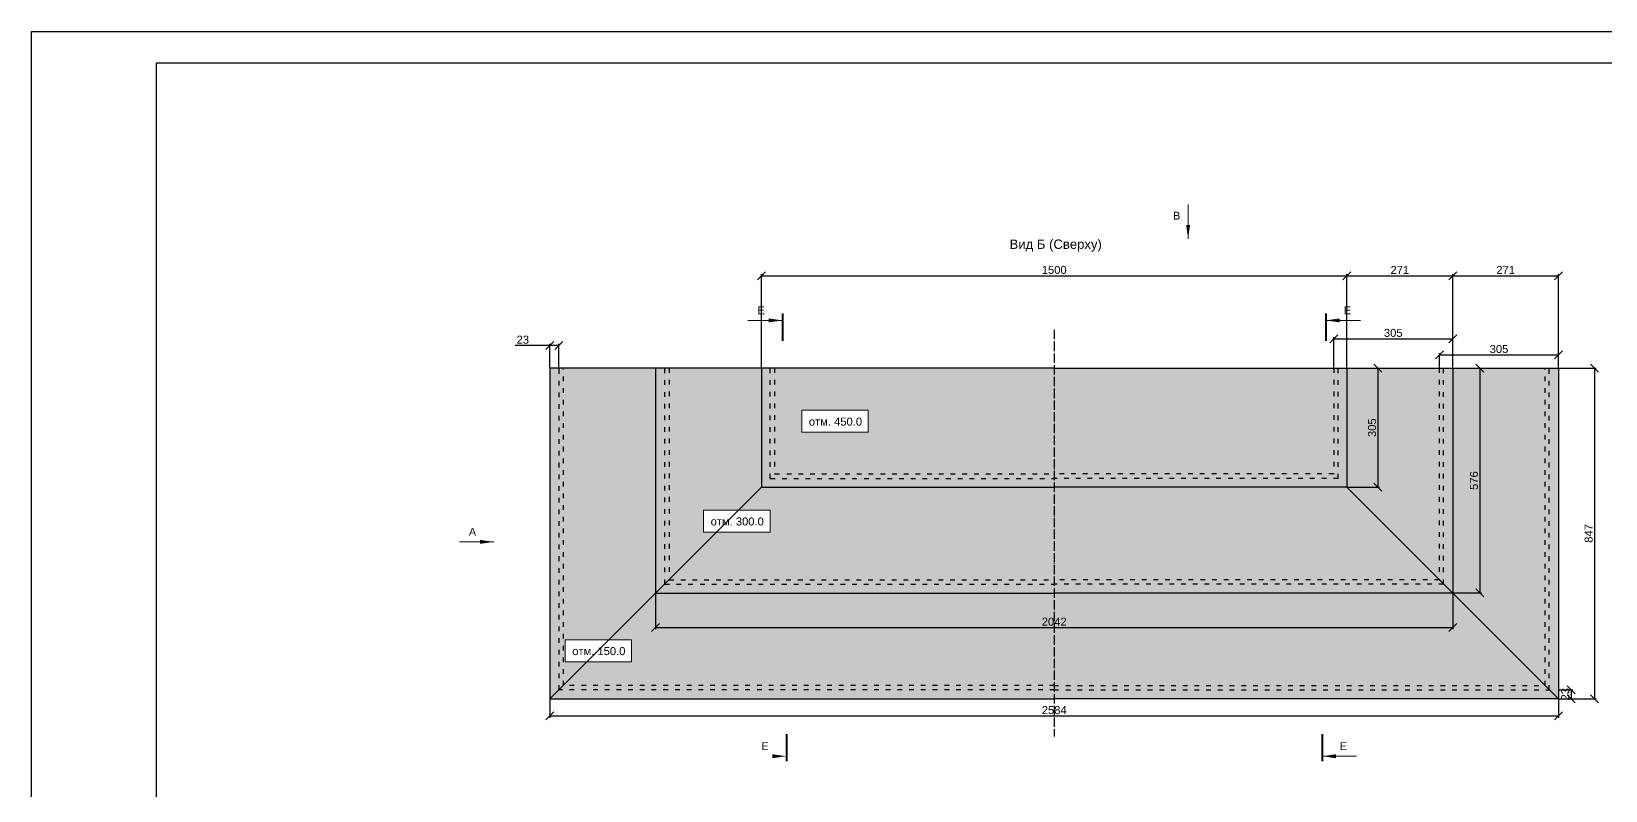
# Model space of a CAD drawing. Header units: millimetres. Extents: x 0 to 13456, y 0 to 9504.
# Drawn here: x 0 to 4032, y 7559 to 9504 of the extents above; entities that cross this region are included whole.
import ezdxf

# ---------------------------------------------------------------- set-up
doc = ezdxf.new("R2010")
doc.units = ezdxf.units.MM
doc.linetypes.add('ACAD_ISO03W100', pattern=[30, 12, -18])
doc.linetypes.add('ACAD_ISO04W100', pattern=[30, 24, -3, 0, -3])
for name, color, linetype in [('Доска невидимый', 32, 'ACAD_ISO03W100'), ('Заливка ступени', 52, 'Continuous'), ('Оси', 120, 'ACAD_ISO04W100'), ('Рамка', 7, 'Continuous'), ('Ступень СМ305 Невидимая', 52, 'ACAD_ISO03W100')]:
    doc.layers.add(name, color=color, linetype=linetype)
doc.layers.add('Размеры', color=150, linetype='Continuous', lineweight=0)
doc.layers.add('Ступень СМ305', color=52, linetype='Continuous', lineweight=30)
doc.styles.get("Standard").update_dxf_attribs({"font": 'arial.ttf'})
doc.dimstyles.new('Копия Аннотативный', dxfattribs={"dimscale": 0, "dimtxt": 20.5, "dimasz": 20.5, "dimexe": 4.25, "dimexo": 0.625, "dimgap": 4.625, "dimtad": 1, "dimtxsty": 'Standard', "dimblk": 'OBLIQUE', "dimcen": 20.5, "dimclrd": 256, "dimclrt": 256, "dimadec": 0, "dimazin": 0, "dimtfac": 1, "dimtmove": 0, "dimatfit": 3, "dimfxl": 1, "dimtfillclr": 4, "dimarcsym": 0})

# ---------------------------------------------------------------- blocks, each defined once
blk = doc.blocks.new('_Oblique')
at = {"color": 0, "linetype": 'ByBlock', "lineweight": -2}
blk.add_line((-0.5, -0.5), (0.5, 0.5), dxfattribs=at)
blk = doc.blocks.new('*D181')
at = {"layer": 'Defpoints', "color": 0, "transparency": 16777216}
for p in [(3370, 8877.9), (1870, 8641.2), (3370, 8641.2)]:
    blk.add_point(p, dxfattribs=at)
at = {"layer": 'Размеры', "color": 0, "lineweight": -2, "transparency": 16777216}
for p, q in [((1870, 8641.8), (1870, 8882.2)), ((3370, 8641.8), (3370, 8882.2))]:
    blk.add_line(p, q, dxfattribs=at)
at = {"layer": 'Размеры', "lineweight": -2, "transparency": 16777216}
blk.add_line((1870, 8877.9), (3370, 8877.9), dxfattribs=at)
at = {"layer": 'Размеры', "lineweight": -2, "transparency": 16777216, "xscale": 20.5, "yscale": 20.5, "zscale": 20.5, "rotation": 180}
blk.add_blockref('_Oblique', (1870, 8877.9), dxfattribs=at)
at = {"layer": 'Размеры', "lineweight": -2, "transparency": 16777216, "xscale": 20.5, "yscale": 20.5, "zscale": 20.5}
blk.add_blockref('_Oblique', (3370, 8877.9), dxfattribs=at)
at = {"layer": 'Размеры', "transparency": 16777216, "insert": (2620, 8893), "char_height": 20.5, "attachment_point": 5}
blk.add_mtext('1500', dxfattribs=at)
blk = doc.blocks.new('*D182')
at = {"layer": 'Defpoints', "color": 0, "transparency": 16777216}
for p in [(3641, 8877.9), (3370, 8641.2), (3641, 8641.2)]:
    blk.add_point(p, dxfattribs=at)
at = {"layer": 'Размеры', "color": 0, "lineweight": -2, "transparency": 16777216}
for p, q in [((3370, 8641.8), (3370, 8882.2)), ((3641, 8641.8), (3641, 8882.2))]:
    blk.add_line(p, q, dxfattribs=at)
at = {"layer": 'Размеры', "lineweight": -2, "transparency": 16777216}
blk.add_line((3370, 8877.9), (3641, 8877.9), dxfattribs=at)
at = {"layer": 'Размеры', "lineweight": -2, "transparency": 16777216, "xscale": 20.5, "yscale": 20.5, "zscale": 20.5, "rotation": 180}
blk.add_blockref('_Oblique', (3370, 8877.9), dxfattribs=at)
at = {"layer": 'Размеры', "lineweight": -2, "transparency": 16777216, "xscale": 20.5, "yscale": 20.5, "zscale": 20.5}
blk.add_blockref('_Oblique', (3641, 8877.9), dxfattribs=at)
at = {"layer": 'Размеры', "transparency": 16777216, "insert": (3505.5, 8892.9), "char_height": 20.5, "attachment_point": 5}
blk.add_mtext('271', dxfattribs=at)
blk = doc.blocks.new('*D183')
at = {"layer": 'Defpoints', "color": 0, "transparency": 16777216}
for p in [(3912, 8877.9), (3641, 8641.2), (3912, 8641.2)]:
    blk.add_point(p, dxfattribs=at)
at = {"layer": 'Размеры', "color": 0, "lineweight": -2, "transparency": 16777216}
for p, q in [((3641, 8641.8), (3641, 8882.2)), ((3912, 8641.8), (3912, 8882.2))]:
    blk.add_line(p, q, dxfattribs=at)
at = {"layer": 'Размеры', "lineweight": -2, "transparency": 16777216}
blk.add_line((3641, 8877.9), (3912, 8877.9), dxfattribs=at)
at = {"layer": 'Размеры', "lineweight": -2, "transparency": 16777216, "xscale": 20.5, "yscale": 20.5, "zscale": 20.5, "rotation": 180}
blk.add_blockref('_Oblique', (3641, 8877.9), dxfattribs=at)
at = {"layer": 'Размеры', "lineweight": -2, "transparency": 16777216, "xscale": 20.5, "yscale": 20.5, "zscale": 20.5}
blk.add_blockref('_Oblique', (3912, 8877.9), dxfattribs=at)
at = {"layer": 'Размеры', "transparency": 16777216, "insert": (3776.5, 8892.9), "char_height": 20.5, "attachment_point": 5}
blk.add_mtext('271', dxfattribs=at)
blk = doc.blocks.new('*D184')
at = {"layer": 'Defpoints', "color": 0, "transparency": 16777216}
for p in [(3912, 8641.2), (3912, 7794.2), (4004.2, 7794.2)]:
    blk.add_point(p, dxfattribs=at)
at = {"layer": 'Размеры', "color": 0, "lineweight": -2, "transparency": 16777216}
for p, q in [((3912.6, 8641.2), (4008.4, 8641.2)), ((3912.6, 7794.2), (4008.4, 7794.2))]:
    blk.add_line(p, q, dxfattribs=at)
at = {"layer": 'Размеры', "lineweight": -2, "transparency": 16777216}
blk.add_line((4004.2, 8641.2), (4004.2, 7794.2), dxfattribs=at)
at = {"layer": 'Размеры', "lineweight": -2, "transparency": 16777216, "xscale": 20.5, "yscale": 20.5, "zscale": 20.5}
for p, rotation in [((4004.2, 8641.2), 90), ((4004.2, 7794.2), 270)]:
    blk.add_blockref('_Oblique', p, dxfattribs=dict(at, rotation=rotation))
at = {"layer": 'Размеры', "transparency": 16777216, "insert": (3989.1, 8217.7), "char_height": 20.5, "attachment_point": 5, "rotation": 90}
blk.add_mtext('847', dxfattribs=at)
blk = doc.blocks.new('*D185')
at = {"layer": 'Defpoints', "color": 0, "transparency": 16777216}
for p in [(3370, 8641.2), (3370, 8336.2), (3449.4, 8336.2)]:
    blk.add_point(p, dxfattribs=at)
at = {"layer": 'Размеры', "color": 0, "lineweight": -2, "transparency": 16777216}
for p, q in [((3370.6, 8641.2), (3453.6, 8641.2)), ((3370.6, 8336.2), (3453.6, 8336.2))]:
    blk.add_line(p, q, dxfattribs=at)
at = {"layer": 'Размеры', "lineweight": -2, "transparency": 16777216}
blk.add_line((3449.4, 8641.2), (3449.4, 8336.2), dxfattribs=at)
at = {"layer": 'Размеры', "lineweight": -2, "transparency": 16777216, "xscale": 20.5, "yscale": 20.5, "zscale": 20.5}
for p, rotation in [((3449.4, 8641.2), 90), ((3449.4, 8336.2), 270)]:
    blk.add_blockref('_Oblique', p, dxfattribs=dict(at, rotation=rotation))
at = {"layer": 'Размеры', "transparency": 16777216, "insert": (3434.3, 8488.7), "char_height": 20.5, "attachment_point": 5, "rotation": 90}
blk.add_mtext('305', dxfattribs=at)
blk = doc.blocks.new('*D186')
at = {"layer": 'Defpoints', "color": 0, "transparency": 16777216}
for p in [(3641, 8641.2), (3641, 8065.2), (3710.5, 8065.2)]:
    blk.add_point(p, dxfattribs=at)
at = {"layer": 'Размеры', "color": 0, "lineweight": -2, "transparency": 16777216}
for p, q in [((3641.6, 8641.2), (3714.8, 8641.2)), ((3641.6, 8065.2), (3714.8, 8065.2))]:
    blk.add_line(p, q, dxfattribs=at)
at = {"layer": 'Размеры', "lineweight": -2, "transparency": 16777216}
blk.add_line((3710.5, 8641.2), (3710.5, 8065.2), dxfattribs=at)
at = {"layer": 'Размеры', "lineweight": -2, "transparency": 16777216, "xscale": 20.5, "yscale": 20.5, "zscale": 20.5}
for p, rotation in [((3710.5, 8641.2), 90), ((3710.5, 8065.2), 270)]:
    blk.add_blockref('_Oblique', p, dxfattribs=dict(at, rotation=rotation))
at = {"layer": 'Размеры', "transparency": 16777216, "insert": (3695.4, 8353.2), "char_height": 20.5, "attachment_point": 5, "rotation": 90}
blk.add_mtext('576', dxfattribs=at)
blk = doc.blocks.new('*D208')
at = {"layer": 'Defpoints', "color": 0, "transparency": 16777216}
for p in [(1599, 8065.2), (3641, 8065.2), (3641, 7976.5)]:
    blk.add_point(p, dxfattribs=at)
at = {"layer": 'Размеры', "color": 0, "lineweight": -2, "transparency": 16777216}
for p, q in [((1599, 8064.5), (1599, 7972.2)), ((3641, 8064.5), (3641, 7972.2))]:
    blk.add_line(p, q, dxfattribs=at)
at = {"layer": 'Размеры', "lineweight": -2, "transparency": 16777216}
blk.add_line((1599, 7976.5), (3641, 7976.5), dxfattribs=at)
at = {"layer": 'Размеры', "lineweight": -2, "transparency": 16777216, "xscale": 20.5, "yscale": 20.5, "zscale": 20.5, "rotation": 180}
blk.add_blockref('_Oblique', (1599, 7976.5), dxfattribs=at)
at = {"layer": 'Размеры', "lineweight": -2, "transparency": 16777216, "xscale": 20.5, "yscale": 20.5, "zscale": 20.5}
blk.add_blockref('_Oblique', (3641, 7976.5), dxfattribs=at)
at = {"layer": 'Размеры', "transparency": 16777216, "insert": (2620, 7991.6), "char_height": 20.5, "attachment_point": 5}
blk.add_mtext('2042', dxfattribs=at)
blk = doc.blocks.new('*D209')
at = {"layer": 'Defpoints', "color": 0, "transparency": 16777216}
for p in [(3641, 8716.5), (3336, 8641.2), (3641, 8641.2)]:
    blk.add_point(p, dxfattribs=at)
at = {"layer": 'Размеры', "color": 0, "lineweight": -2, "transparency": 16777216}
for p, q in [((3336, 8641.8), (3336, 8720.8)), ((3641, 8641.8), (3641, 8720.8))]:
    blk.add_line(p, q, dxfattribs=at)
at = {"layer": 'Размеры', "lineweight": -2, "transparency": 16777216}
blk.add_line((3336, 8716.5), (3641, 8716.5), dxfattribs=at)
at = {"layer": 'Размеры', "lineweight": -2, "transparency": 16777216, "xscale": 20.5, "yscale": 20.5, "zscale": 20.5, "rotation": 180}
blk.add_blockref('_Oblique', (3336, 8716.5), dxfattribs=at)
at = {"layer": 'Размеры', "lineweight": -2, "transparency": 16777216, "xscale": 20.5, "yscale": 20.5, "zscale": 20.5}
blk.add_blockref('_Oblique', (3641, 8716.5), dxfattribs=at)
at = {"layer": 'Размеры', "transparency": 16777216, "insert": (3488.5, 8731.6), "char_height": 20.5, "attachment_point": 5}
blk.add_mtext('305', dxfattribs=at)
blk = doc.blocks.new('*D210')
at = {"layer": 'Defpoints', "color": 0, "transparency": 16777216}
for p in [(3912, 8675.1), (3607, 8641.2), (3912, 8641.2)]:
    blk.add_point(p, dxfattribs=at)
at = {"layer": 'Размеры', "color": 0, "lineweight": -2, "transparency": 16777216}
for p, q in [((3607, 8641.8), (3607, 8679.3)), ((3912, 8641.8), (3912, 8679.3))]:
    blk.add_line(p, q, dxfattribs=at)
at = {"layer": 'Размеры', "lineweight": -2, "transparency": 16777216}
blk.add_line((3607, 8675.1), (3912, 8675.1), dxfattribs=at)
at = {"layer": 'Размеры', "lineweight": -2, "transparency": 16777216, "xscale": 20.5, "yscale": 20.5, "zscale": 20.5, "rotation": 180}
blk.add_blockref('_Oblique', (3607, 8675.1), dxfattribs=at)
at = {"layer": 'Размеры', "lineweight": -2, "transparency": 16777216, "xscale": 20.5, "yscale": 20.5, "zscale": 20.5}
blk.add_blockref('_Oblique', (3912, 8675.1), dxfattribs=at)
at = {"layer": 'Размеры', "transparency": 16777216, "insert": (3759.5, 8690.2), "char_height": 20.5, "attachment_point": 5}
blk.add_mtext('305', dxfattribs=at)
blk = doc.blocks.new('*D250')
at = {"layer": 'Defpoints', "color": 0, "transparency": 16777216}
for p in [(1328, 7794.2), (3912, 7794.2), (3912, 7750)]:
    blk.add_point(p, dxfattribs=at)
at = {"layer": 'Размеры', "color": 0, "lineweight": -2, "transparency": 16777216}
for p, q in [((1328, 7793.5), (1328, 7745.7)), ((3912, 7793.5), (3912, 7745.7))]:
    blk.add_line(p, q, dxfattribs=at)
at = {"layer": 'Размеры', "lineweight": -2, "transparency": 16777216}
blk.add_line((1328, 7750), (3912, 7750), dxfattribs=at)
at = {"layer": 'Размеры', "lineweight": -2, "transparency": 16777216, "xscale": 20.5, "yscale": 20.5, "zscale": 20.5, "rotation": 180}
blk.add_blockref('_Oblique', (1328, 7750), dxfattribs=at)
at = {"layer": 'Размеры', "lineweight": -2, "transparency": 16777216, "xscale": 20.5, "yscale": 20.5, "zscale": 20.5}
blk.add_blockref('_Oblique', (3912, 7750), dxfattribs=at)
at = {"layer": 'Размеры', "transparency": 16777216, "insert": (2620, 7765), "char_height": 20.5, "attachment_point": 5}
blk.add_mtext('2584', dxfattribs=at)
blk = doc.blocks.new('*D313')
at = {"layer": 'Defpoints', "color": 0, "transparency": 16777216}
for p in [(1351, 8699.1), (1328, 8641.2), (1351, 8641.2)]:
    blk.add_point(p, dxfattribs=at)
at = {"layer": 'Размеры', "lineweight": -2, "transparency": 16777216}
for p, q in [((1328, 8699.1), (1239.2, 8699.1)), ((1351, 8699.1), (1328, 8699.1))]:
    blk.add_line(p, q, dxfattribs=at)
at = {"layer": 'Размеры', "color": 0, "lineweight": -2, "transparency": 16777216}
for p, q in [((1328, 8641.8), (1328, 8703.3)), ((1351, 8641.8), (1351, 8703.3))]:
    blk.add_line(p, q, dxfattribs=at)
at = {"layer": 'Размеры', "lineweight": -2, "transparency": 16777216, "xscale": 20.5, "yscale": 20.5, "zscale": 20.5, "rotation": 180}
blk.add_blockref('_Oblique', (1328, 8699.1), dxfattribs=at)
at = {"layer": 'Размеры', "lineweight": -2, "transparency": 16777216, "xscale": 20.5, "yscale": 20.5, "zscale": 20.5}
blk.add_blockref('_Oblique', (1351, 8699.1), dxfattribs=at)
at = {"layer": 'Размеры', "transparency": 16777216, "insert": (1258.7, 8714.2), "char_height": 20.5, "attachment_point": 5}
blk.add_mtext('23', dxfattribs=at)
blk = doc.blocks.new('*D314')
at = {"layer": 'Defpoints', "color": 0, "transparency": 16777216}
for p in [(3912, 7817.2), (3912, 7794.2), (3944.3, 7794.2)]:
    blk.add_point(p, dxfattribs=at)
at = {"layer": 'Размеры', "color": 0, "lineweight": -2, "transparency": 16777216}
for p, q in [((3912.6, 7817.2), (3948.5, 7817.2)), ((3912.6, 7794.2), (3948.5, 7794.2))]:
    blk.add_line(p, q, dxfattribs=at)
at = {"layer": 'Размеры', "lineweight": -2, "transparency": 16777216}
blk.add_line((3944.3, 7817.2), (3944.3, 7794.2), dxfattribs=at)
at = {"layer": 'Размеры', "lineweight": -2, "transparency": 16777216, "xscale": 20.5, "yscale": 20.5, "zscale": 20.5}
for p, rotation in [((3944.3, 7817.2), 90), ((3944.3, 7794.2), 270)]:
    blk.add_blockref('_Oblique', p, dxfattribs=dict(at, rotation=rotation))
at = {"layer": 'Размеры', "transparency": 16777216, "insert": (3929.2, 7805.7), "char_height": 20.5, "attachment_point": 5, "rotation": 90}
blk.add_mtext('23', dxfattribs=at)

msp = doc.modelspace()

# ---------------------------------------------------------------- hatches: boundary and pattern name
at = {"layer": 'Заливка ступени', "true_color": 0xf8f6b0}
h = msp.add_hatch(color=51, dxfattribs=at)
h.dxf.hatch_style = 1
h.paths.add_polyline_path([(1869.989, 8641.156), (2619.989, 8641.156), (2619.989, 8336.156), (1869.989, 8336.156)])
h.paths.add_polyline_path([(1891.943, 8221.279), (1755.113, 8221.279), (1598.989, 8065.156), (2619.989, 8065.156), (2619.989, 8336.156), (1869.989, 8336.156), (1811.424, 8277.59), (1891.943, 8277.59)])
h.paths.add_polyline_path([(1973.136, 8477.164), (1973.136, 8533.475), (2143.544, 8533.475), (2143.544, 8477.164)])
h.paths.add_polyline_path([(1755.113, 8221.279), (1721.535, 8221.279), (1721.535, 8277.59), (1811.424, 8277.59), (1869.989, 8336.156), (1869.989, 8641.156), (1598.989, 8641.156), (1598.989, 8065.156)])
h.paths.add_polyline_path([(1537.381, 7889.13), (1422.963, 7889.13), (1327.989, 7794.156), (2619.989, 7794.156), (2619.989, 8065.156), (1598.989, 8065.156), (1479.274, 7945.441), (1537.381, 7945.441)])
h.paths.add_polyline_path([(1366.972, 7945.441), (1479.274, 7945.441), (1598.989, 8065.156), (1598.989, 8641.156), (1327.989, 8641.156), (1327.989, 7794.156), (1422.963, 7889.13), (1366.972, 7889.13)])
h = msp.add_hatch(color=51, dxfattribs=at)
h.dxf.hatch_style = 1
h.paths.add_polyline_path([(3911.989, 8641.156), (3674.989, 8641.156), (3640.989, 8641.156), (3640.989, 8065.156), (3911.989, 7794.156)])
h.paths.add_polyline_path([(3640.989, 8641.156), (3369.989, 8641.156), (3369.989, 8336.156), (3640.989, 8065.156)])
h.paths.add_polyline_path([(3369.989, 8641.156), (2619.989, 8641.156), (2619.989, 8336.156), (3369.989, 8336.156)])
h.paths.add_polyline_path([(3369.989, 8336.156), (2619.989, 8336.156), (2619.989, 8065.156), (3640.989, 8065.156)])
h.paths.add_polyline_path([(3640.989, 8065.156), (2619.989, 8065.156), (2619.989, 7794.156), (3911.989, 7794.156)])

# ---------------------------------------------------------------- linework, layer by layer
at = {"layer": 'Доска невидимый'}
for p, q in [((1351.614, 7817.156), (1351.614, 8641.156)), ((1362.614, 7828.156), (1362.614, 8641.156)), ((1622.614, 8088.156), (1622.614, 8641.156)), ((1892.766, 8358.308), (1892.766, 8641.156)), ((3347.212, 8358.308), (3347.212, 8641.156)), ((3617.364, 8088.156), (3617.364, 8641.156)), ((3877.364, 7828.156), (3877.364, 8641.156)), ((3888.364, 7817.156), (3888.364, 8641.156)), ((1892.766, 8358.308), (2620.614, 8358.732)), ((3347.212, 8358.308), (2619.364, 8358.732)), ((1622.614, 8088.156), (2620.614, 8088.156)), ((3617.364, 8088.156), (2619.364, 8088.156)), ((2620.614, 7828.156), (1362.614, 7828.156)), ((2619.364, 7828.156), (3877.364, 7828.156)), ((2620.614, 7817.156), (1351.614, 7817.156)), ((2619.364, 7817.156), (3888.364, 7817.156))]:
    msp.add_line(p, q, dxfattribs=at)
at = {"layer": 'Оси'}
msp.add_line((2619.989, 8739.304), (2619.989, 7697.839), dxfattribs=at)
at = {"layer": 'Размеры', "color": 2}
for p, q in [((2962.977, 8972.522), (2962.977, 9060.986)), ((1923.989, 8763.635), (1835.525, 8763.635)), ((3315.989, 8763.635), (3404.453, 8763.635)), ((1184.789, 8196.227), (1096.325, 8196.227)), ((3306.097, 7646.892), (3394.561, 7646.892))]:
    msp.add_line(p, q, dxfattribs=at)
at = {"layer": 'Размеры', "color": 2, "lineweight": 40}
for p, q in [((1923.989, 8780.948), (1923.989, 8711.145)), ((3315.989, 8780.948), (3315.989, 8711.145)), ((1933.882, 7703.834), (1933.882, 7634.031)), ((3306.097, 7703.834), (3306.097, 7634.031))]:
    msp.add_line(p, q, dxfattribs=at)
at = {"layer": 'Размеры', "color": 2}
for points in [[(2962.977, 8972.522, 0, 10, 0), (2962.977, 9008.133, 10, 10, 0)], [(1923.989, 8763.635, 0, 10, 0), (1888.378, 8763.635, 10, 10, 0)], [(3315.989, 8763.635, 0, 10, 0), (3351.6, 8763.635, 10, 10, 0)], [(1184.789, 8196.227, 0, 10, 0), (1149.178, 8196.227, 10, 10, 0)], [(1933.882, 7646.892, 0, 10, 0), (1898.271, 7646.892, 10, 10, 0)], [(3306.097, 7646.892, 0, 10, 0), (3341.707, 7646.892, 10, 10, 0)]]:
    msp.add_lwpolyline(points, format="xyseb", dxfattribs=at)
at = {"layer": 'Размеры', "color": 2, "const_width": 5}
for points in [[(2962.977, 8972.522), (2962.977, 8972.522)], [(1184.789, 8196.227), (1184.789, 8196.227)]]:
    msp.add_lwpolyline(points, dxfattribs=at)
at = {"layer": 'Размеры'}
for points in [[(1973.136, 8533.475), (2143.544, 8533.475), (2143.544, 8477.164), (1973.136, 8477.164)], [(1721.535, 8277.59), (1891.943, 8277.59), (1891.943, 8221.279), (1721.535, 8221.279)], [(1366.972, 7945.441), (1537.381, 7945.441), (1537.381, 7889.13), (1366.972, 7889.13)]]:
    msp.add_lwpolyline(points, close=True, dxfattribs=at)
at = {"layer": 'Рамка'}
for p, q in [((0, 9504), (13456, 9504)), ((0, 0), (0, 9504)), ((320, 9424), (13376, 9424)), ((320, 80), (320, 9424))]:
    msp.add_line(p, q, dxfattribs=at)
at = {"layer": 'Ступень СМ305'}
for p, q in [((1564.989, 8641.156), (1327.989, 8641.156)), ((1327.989, 8641.156), (1327.989, 7794.156)), ((1869.989, 8641.156), (1564.989, 8641.156)), ((1598.989, 8641.156), (1598.989, 8065.156)), ((1869.989, 8641.156), (1869.989, 8336.156)), ((2619.989, 8641.156), (1869.989, 8641.156)), ((2619.989, 8641.156), (3369.989, 8641.156)), ((3369.989, 8641.156), (3369.989, 8336.156)), ((3369.989, 8641.156), (3674.989, 8641.156)), ((3640.989, 8641.156), (3640.989, 8065.156)), ((3674.989, 8641.156), (3911.989, 8641.156)), ((3911.989, 8641.156), (3911.989, 7794.156)), ((1869.989, 8336.156), (1598.989, 8065.156)), ((1869.989, 8336.156), (2619.989, 8336.156)), ((3369.989, 8336.156), (2619.989, 8336.156)), ((3369.989, 8336.156), (3640.989, 8065.156)), ((1598.989, 8065.156), (1327.989, 7794.156)), ((1598.989, 8065.156), (2619.989, 8065.156)), ((3640.989, 8065.156), (2619.989, 8065.156)), ((3640.989, 8065.156), (3911.989, 7794.156)), ((1327.989, 7794.156), (2619.989, 7794.156)), ((3911.989, 7794.156), (2619.989, 7794.156))]:
    msp.add_line(p, q, dxfattribs=at)
at = {"layer": 'Ступень СМ305 Невидимая'}
for p, q in [((1633.614, 8641.156), (1633.614, 8099.156)), ((1903.766, 8641.156), (1903.766, 8369.308)), ((3336.212, 8641.156), (3336.212, 8369.308)), ((3606.364, 8641.156), (3606.364, 8099.156)), ((1904.614, 8370.156), (2620.614, 8370.156)), ((3335.364, 8370.156), (2619.364, 8370.156)), ((1633.614, 8099.156), (2620.614, 8099.156)), ((3606.364, 8099.156), (2619.364, 8099.156))]:
    msp.add_line(p, q, dxfattribs=at)

# ---------------------------------------------------------------- texts
at = {"layer": 'Размеры', "color": 7}
msp.add_text('Вид Б (Сверху)', height=24, dxfattribs=at).set_placement((2505.587, 8946.932))
at = {"layer": 'Размеры', "color": 2, "char_height": 20}
for s, insert, attachment_point in [('В', (2943.128, 9041.91), 3), ('Е', (1878.345, 8799.406), 3), ('Е', (3361.634, 8799.406), 1), ('А', (1139.144, 8231.999), 3), ('Е', (1888.237, 7682.663), 3), ('Е', (3351.741, 7682.663), 1)]:
    msp.add_mtext(s, dxfattribs=dict(at, insert=insert, attachment_point=attachment_point))
at = {"layer": 'Размеры', "char_height": 20.5, "attachment_point": 1}
for s, insert in [('отм. 450.0', (1991.414, 8514.574)), ('отм. 300.0', (1739.813, 8258.69)), ('отм. 150.0', (1385.25, 7926.54))]:
    msp.add_mtext_dynamic_manual_height_columns(s, width=173.6503, gutter_width=5235.303, heights=[0], dxfattribs=dict(at, insert=insert))

# ---------------------------------------------------------------- dimensions: what is measured, and where the dimension line sits
at = {"layer": 'Размеры'}
dim = msp.add_linear_dim(base=(3369.989, 8877.934), p1=(1869.989, 8641.156), p2=(3369.989, 8641.156), dimstyle='Копия Аннотативный', override={"dimexe": 4.25}, dxfattribs=at)
dim.commit()
dim.dimension.update_dxf_attribs({"geometry": '*D181', "text_midpoint": (2619.989, 8893.025)})
for base, p1, p2, picture, middle in [((3640.989, 8877.934), (3369.989, 8641.156), (3640.989, 8641.156), '*D182', (3505.489, 8892.851)), ((3911.989, 8877.934), (3640.989, 8641.156), (3911.989, 8641.156), '*D183', (3776.489, 8892.851)), ((3640.989, 8716.54), (3335.989, 8641.156), (3640.989, 8641.156), '*D209', (3488.489, 8731.639)), ((3911.989, 8675.089), (3606.989, 8641.156), (3911.989, 8641.156), '*D210', (3759.489, 8690.188)), ((3640.989, 7976.487), (1598.989, 8065.156), (3640.989, 8065.156), '*D208', (2619.989, 7991.579)), ((3911.989, 7749.954), (1327.989, 7794.156), (3911.989, 7794.156), '*D250', (2619.989, 7765.045))]:
    dim = msp.add_linear_dim(base=base, p1=p1, p2=p2, dimstyle='Копия Аннотативный', dxfattribs=at)
    dim.commit()
    dim.dimension.update_dxf_attribs({"geometry": picture, "text_midpoint": middle})
dim = msp.add_linear_dim(base=(1350.989, 8699.076), p1=(1327.989, 8641.156), p2=(1350.989, 8641.156), dimstyle='Копия Аннотативный', dxfattribs=at)
dim.commit()
dim.dimension.update_dxf_attribs({"geometry": '*D313', "text_midpoint": (1258.664, 8699.076), "dimtype": 160})
for base, p1, p2, picture, middle in [((3449.383, 8336.156), (3369.989, 8641.156), (3369.989, 8336.156), '*D185', (3434.284, 8488.656)), ((3710.527, 8065.156), (3640.989, 8641.156), (3640.989, 8065.156), '*D186', (3695.436, 8353.156)), ((4004.196, 7794.156), (3911.989, 8641.156), (3911.989, 7794.156), '*D184', (3989.105, 8217.656))]:
    dim = msp.add_linear_dim(base=base, p1=p1, p2=p2, angle=90, dimstyle='Копия Аннотативный', dxfattribs=at)
    dim.commit()
    dim.dimension.update_dxf_attribs({"geometry": picture, "text_midpoint": middle})
dim = msp.add_linear_dim(base=(3944.253, 7794.156), p1=(3911.989, 7817.156), p2=(3911.989, 7794.156), angle=90, dimstyle='Копия Аннотативный', dxfattribs=at)
dim.commit()
dim.dimension.update_dxf_attribs({"geometry": '*D314', "text_midpoint": (3944.253, 7805.656), "dimtype": 160})

doc.saveas('drawing.dxf')
